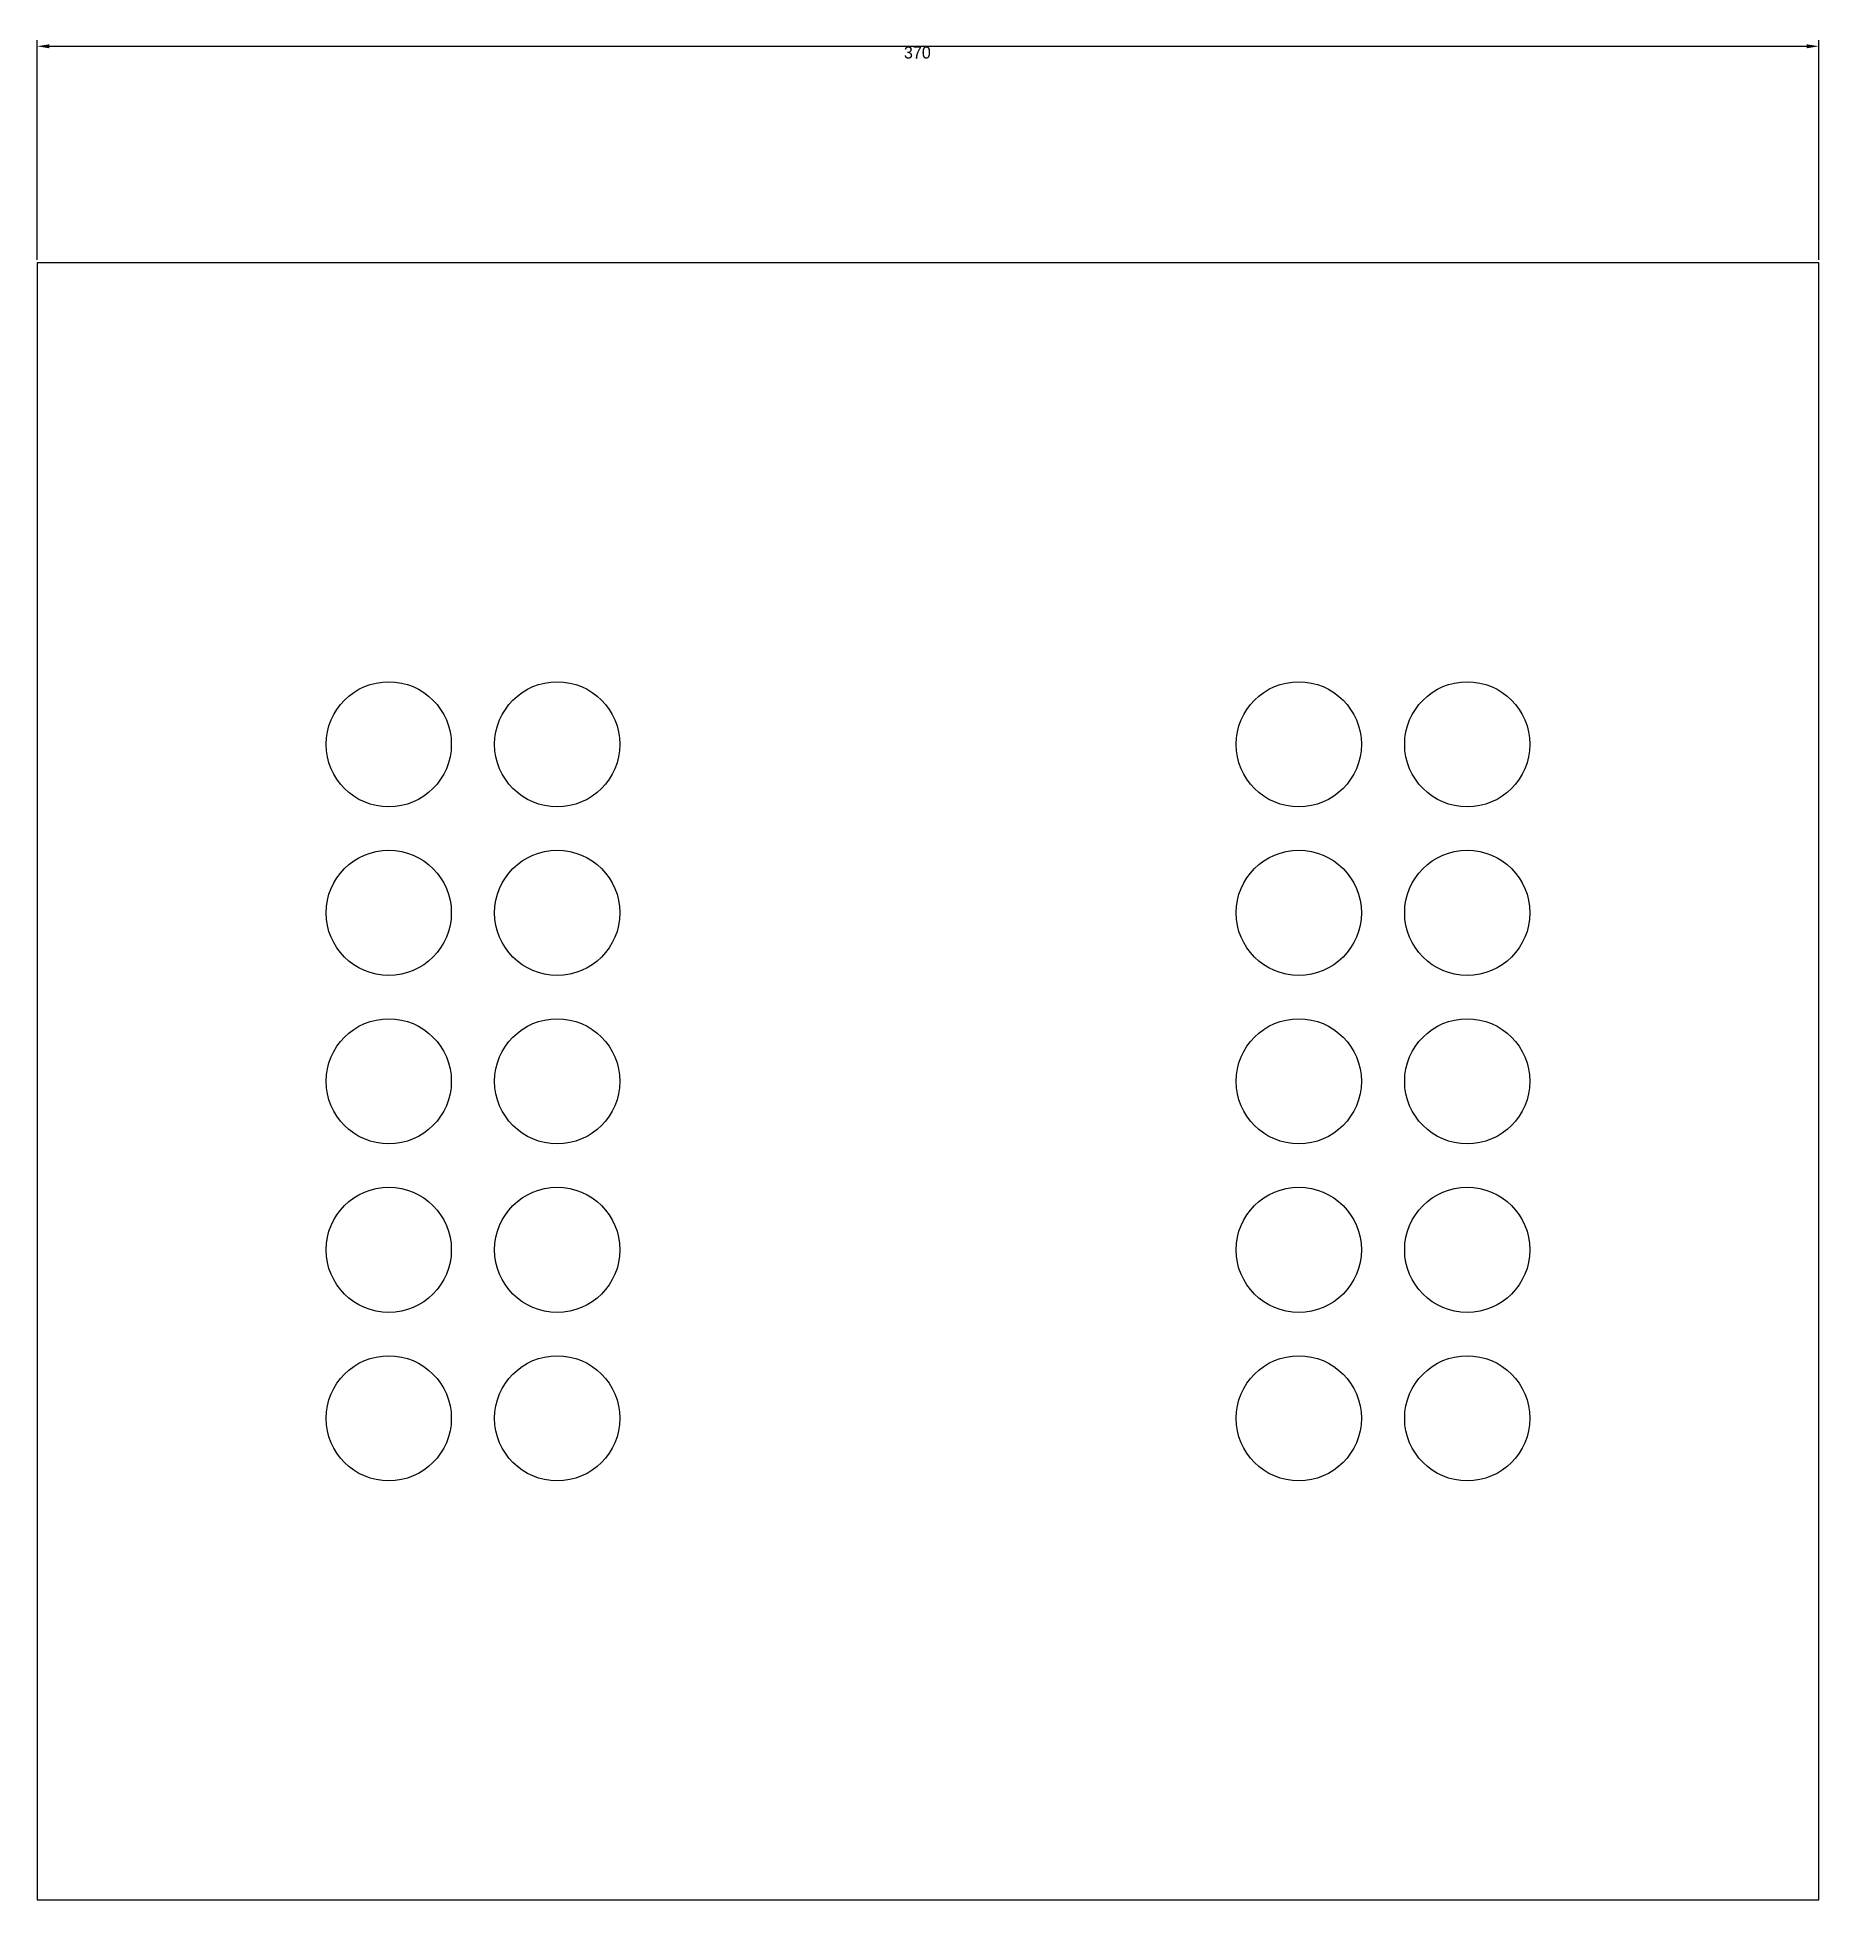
# Model space of a CAD drawing. Extents: x 5 to 375, y 292 to 679.
import ezdxf

# ---------------------------------------------------------------- set-up
doc = ezdxf.new("R2010")
doc.units = 0
doc.layers.get('0').update_dxf_attribs({"linetype": 'CONTINUOUS'})
doc.layers.get('DEFPOINTS').update_dxf_attribs({"linetype": 'CONTINUOUS'})
doc.dimstyles.get("Standard").update_dxf_attribs({"dimtxt": 2.5, "dimasz": 2.5, "dimexe": 1.25, "dimexo": 0.625, "dimtad": 1, "dimcen": 2.5, "dimazin": 3, "dimtfac": 1, "dimtmove": 0, "dimatfit": 3})

# ---------------------------------------------------------------- blocks, each defined once
blk = doc.blocks.new('*D9')
at = {"color": 0}
for p, q in [((5.11, 632.89), (5.11, 678.52)), ((7.61, 677.27), (372.61, 677.27)), ((375.11, 632.89), (375.11, 678.52))]:
    blk.add_line(p, q, dxfattribs=at)
for points in [[(7.61, 677.68), (7.61, 676.85), (5.11, 677.27)], [(372.61, 677.68), (372.61, 676.85), (375.11, 677.27)]]:
    blk.add_solid(points, dxfattribs=at)
at = {"layer": 'DEFPOINTS', "color": 0}
for p in [(375.11, 677.27), (5.11, 632.27), (375.11, 632.27)]:
    blk.add_point(p, dxfattribs=at)
at = {"color": 0}
blk.add_text('370', height=2.5, dxfattribs=at).set_placement((185.11, 674.72))

msp = doc.modelspace()

# ---------------------------------------------------------------- linework, layer by layer
msp.add_lwpolyline([(5.109, 292.269), (375.109, 292.269), (375.109, 632.269), (5.109, 632.269)], close=True)
for centre in [(78.109, 532.269), (113.109, 532.269), (267.109, 532.269), (302.109, 532.269), (78.109, 497.269), (113.109, 497.269), (267.109, 497.269), (302.109, 497.269), (78.109, 462.269), (113.109, 462.269), (267.109, 462.269), (302.109, 462.269), (78.109, 427.269), (113.109, 427.269), (267.109, 427.269), (302.109, 427.269), (78.109, 392.269), (113.109, 392.269), (267.109, 392.269), (302.109, 392.269)]:
    msp.add_circle(centre, 13)

# ---------------------------------------------------------------- dimensions: what is measured, and where the dimension line sits
dim = msp.add_linear_dim(base=(375.109, 677.265), p1=(5.109, 632.269), p2=(375.109, 632.269), dimstyle='Standard', override={"dimtmove": 0, "dimtzin": 0})
dim.commit()
dim.dimension.update_dxf_attribs({"geometry": '*D9', "text_midpoint": (190.109, 679.14)})

doc.saveas('drawing.dxf')
